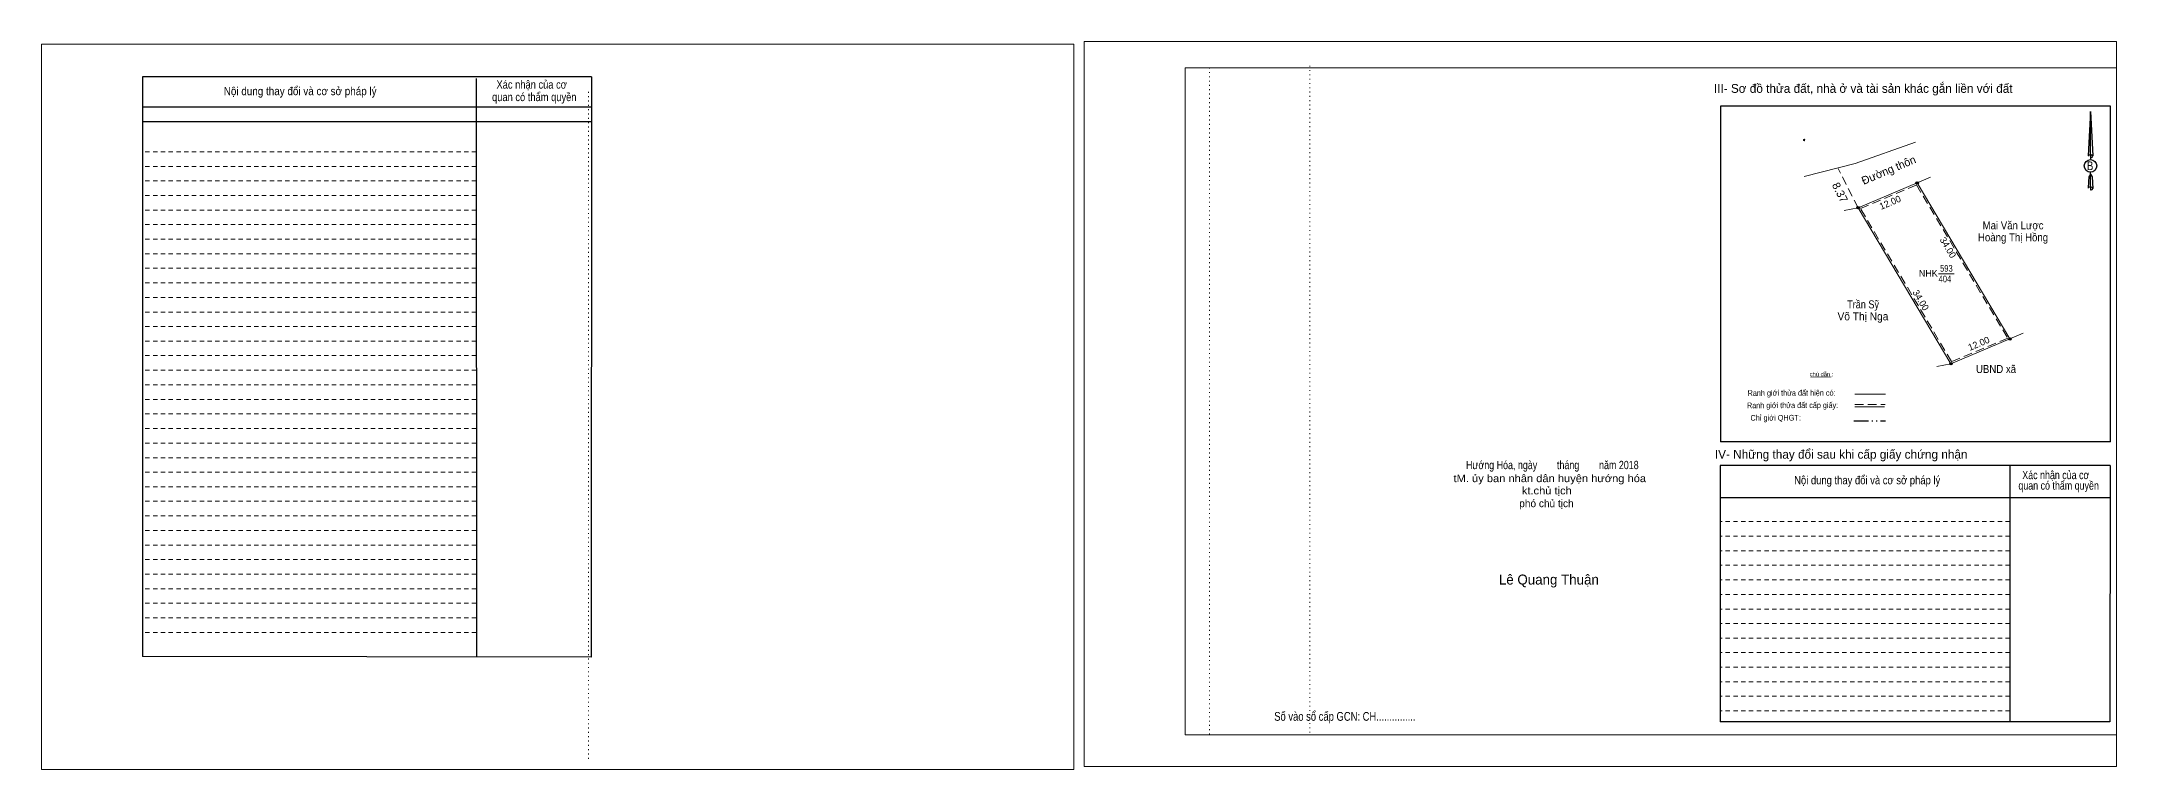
# Model space of a CAD drawing. Header units: metres. Extents: x 548271 to 548932, y 1837775 to 1837920.
# Drawn here: x 548543.1 to 548932.1, y 1837774.8 to 1837911.1 of the extents above; entities that cross this region are included whole.
import ezdxf
from ezdxf.enums import TextEntityAlignment as Align

# ---------------------------------------------------------------- set-up
doc = ezdxf.new("R2010")
doc.units = ezdxf.units.M
doc.header["$LTSCALE"] = 0.54
doc.header["$PDMODE"] = 32
doc.header["$PDSIZE"] = 0.27
for name, pattern in [('DASH_DOUBLE_DOT', [9.2, 5, -1.2, 0.3, -1.2, 0.3, -1.2]), ('DOTTED', [1.5, 0.3, -1.2]), ('MEDIUM_DASHED', [4.5, 3, -1.5]), ('SHORT_DASHED', [2.7, 1.5, -1.2])]:
    doc.linetypes.add(name, pattern=pattern)
for name, color, linetype, lineweight in [('18', 7, 'Continuous', 25), ('28', 7, 'SHORT_DASHED', 13), ('3', 7, 'Continuous', 13), ('5', 7, 'DASH_DOUBLE_DOT', 25), ('55', 7, 'Continuous', 13), ('7', 7, 'Continuous', 13), ('8', 7, 'Continuous', 13)]:
    doc.layers.add(name, color=color, linetype=linetype, lineweight=lineweight)

msp = doc.modelspace()

# ---------------------------------------------------------------- hatches: boundary and pattern name
at = {"layer": '8'}
for points in [[(548894.9257, 1837884.62, 1), (548894.4743, 1837884.62, 1)], [(548883.8657, 1837879.97, 1), (548883.4143, 1837879.97, 1)], [(548912.3257, 1837855.4, 1), (548911.8743, 1837855.4, 1)], [(548901.2557, 1837850.76, 1), (548900.8043, 1837850.76, 1)], [(548901.2557, 1837850.76, 1), (548900.8043, 1837850.76, 1)]]:
    msp.add_hatch(color=256, dxfattribs=at).paths.add_polyline_path(points)

# ---------------------------------------------------------------- linework, layer by layer
at = {"layer": '18'}
for p, q in [((548927.17, 1837898), (548927.62, 1837889.67)), ((548927.17, 1837898), (548927.62, 1837889.67)), ((548927.17, 1837898), (548927.62, 1837889.67)), ((548926.81, 1837890.94), (548926.76, 1837889.68)), ((548927.17, 1837889.91), (548927.17, 1837889.61)), ((548927.17, 1837889.61), (548927.17, 1837889.38)), ((548927.17, 1837889.38), (548927.17, 1837889.05)), ((548927.17, 1837889.38), (548927.17, 1837889.05)), ((548927.17, 1837889.38), (548927.17, 1837889.05)), ((548927.62, 1837889.67), (548927.62, 1837889.68)), ((548927.17, 1837886.24), (548927.17, 1837886.6)), ((548927.17, 1837886.24), (548927.17, 1837886.6)), ((548927.17, 1837886.24), (548927.17, 1837886.6)), ((548927.17, 1837886.24), (548927.5, 1837885.78)), ((548927.17, 1837886.24), (548927.5, 1837885.78)), ((548927.17, 1837886.24), (548927.5, 1837885.78)), ((548927.5, 1837885.78), (548927.62, 1837883.6)), ((548927.5, 1837885.78), (548927.62, 1837883.6)), ((548927.5, 1837885.78), (548927.62, 1837883.6)), ((548927.17, 1837883.88), (548927.17, 1837883.56)), ((548927.17, 1837883.56), (548927.17, 1837883.31)), ((548927.62, 1837883.6), (548927.62, 1837883.61))]:
    msp.add_line(p, q, dxfattribs=at)
for points in [[(548927.17, 1837889.91), (548927.17, 1837898), (548926.81, 1837890.94)], [(548927.17, 1837883.88), (548927.17, 1837886.24), (548926.9, 1837885.78), (548926.81, 1837884.9), (548926.76, 1837883.61)]]:
    msp.add_lwpolyline(points, dxfattribs=at)
msp.add_ellipse((548927.187, 1837887.8118), major_axis=(0, 1.1864), ratio=0.983453, dxfattribs=at)
for centre, start_param, end_param in [((548927.1874, 1837889.64), 1.57079633, 3.07445202), ((548927.1874, 1837889.64), 0.06714063, 1.57079633), ((548927.1874, 1837889.64), 4.71238898, 6.28318531), ((548927.1874, 1837883.5847), 2.49106941, 3.07427841), ((548927.1874, 1837883.5847), 1.57079633, 2.49106941), ((548927.1874, 1837883.5847), 0.06714063, 1.57079633), ((548927.1874, 1837883.5847), 4.71238898, 6.28318531)]:
    msp.add_ellipse(centre, major_axis=(0.4277, 0), ratio=0.655448, start_param=start_param, end_param=end_param, dxfattribs=at)
at = {"layer": '28', "linetype": 'Continuous', "lineweight": 25}
for p, q in [((548646.17, 1837904.48), (548562, 1837904.48)), ((548624.59, 1837904.19), (548624.63, 1837795.87)), ((548646.17, 1837904.48), (548646.1, 1837795.8)), ((548646.17, 1837898.8), (548562.11, 1837898.8)), ((548646.17, 1837898.8), (548562.11, 1837898.8)), ((548646.17, 1837896.07), (548562.11, 1837896.07)), ((548930.93, 1837836.14), (548857.81, 1837836.14)), ((548912.05, 1837831.69), (548912.09, 1837783.7)), ((548930.86, 1837831.69), (548930.83, 1837783.7)), ((548930.83, 1837825.6), (548857.76, 1837825.6)), ((548646.1, 1837795.8), (548562, 1837795.92)), ((548930.83, 1837783.7), (548857.76, 1837783.7))]:
    msp.add_line(p, q, dxfattribs=at)
at = {"layer": '28'}
for p, q in [((548624.59, 1837890.46), (548562, 1837890.46)), ((548624.59, 1837887.72), (548562, 1837887.72)), ((548624.59, 1837885.02), (548562, 1837885.02)), ((548624.59, 1837882.24), (548562, 1837882.24)), ((548624.59, 1837879.53), (548562, 1837879.53)), ((548624.59, 1837876.8), (548562, 1837876.8)), ((548624.59, 1837874.07), (548562, 1837874.07)), ((548624.59, 1837871.35), (548562, 1837871.35)), ((548624.59, 1837868.62), (548562, 1837868.62)), ((548624.59, 1837865.89), (548562, 1837865.89)), ((548624.59, 1837863.18), (548562, 1837863.18)), ((548624.59, 1837860.43), (548562, 1837860.43)), ((548624.59, 1837857.73), (548562, 1837857.73)), ((548624.59, 1837855), (548562, 1837855)), ((548624.59, 1837852.26), (548562, 1837852.26)), ((548624.59, 1837849.56), (548562, 1837849.56)), ((548624.59, 1837846.8), (548562, 1837846.8)), ((548624.59, 1837844.07), (548562, 1837844.07)), ((548624.59, 1837841.34), (548562, 1837841.34)), ((548624.59, 1837838.61), (548562, 1837838.61)), ((548624.59, 1837835.88), (548562, 1837835.88)), ((548624.59, 1837833.15), (548562, 1837833.15)), ((548624.59, 1837830.43), (548562, 1837830.43)), ((548624.59, 1837827.69), (548562, 1837827.69)), ((548624.59, 1837824.99), (548562, 1837824.99)), ((548624.59, 1837822.23), (548562, 1837822.23)), ((548624.59, 1837819.54), (548562, 1837819.54)), ((548912.08, 1837821.19), (548857.76, 1837821.19)), ((548912.08, 1837818.45), (548857.76, 1837818.45)), ((548624.59, 1837816.78), (548562, 1837816.78)), ((548912.08, 1837815.72), (548857.76, 1837815.72)), ((548624.59, 1837814.07), (548562, 1837814.07)), ((548624.59, 1837811.34), (548562, 1837811.34)), ((548912.08, 1837813), (548857.76, 1837813)), ((548624.59, 1837808.59), (548562, 1837808.59)), ((548912.08, 1837810.27), (548857.76, 1837810.27)), ((548912.08, 1837807.53), (548857.76, 1837807.53)), ((548624.59, 1837805.88), (548562, 1837805.88)), ((548624.59, 1837803.14), (548562, 1837803.14)), ((548912.08, 1837804.78), (548857.76, 1837804.78)), ((548624.59, 1837800.4), (548562, 1837800.4)), ((548912.09, 1837802.07), (548857.76, 1837802.07)), ((548912.09, 1837799.36), (548857.76, 1837799.36)), ((548912.09, 1837796.64), (548857.76, 1837796.64)), ((548912.09, 1837793.9), (548857.76, 1837793.9)), ((548912.09, 1837791.16), (548857.76, 1837791.16)), ((548912.09, 1837788.45), (548857.76, 1837788.45)), ((548912.09, 1837785.73), (548857.76, 1837785.73))]:
    msp.add_line(p, q, dxfattribs=at)
at = {"layer": '28', "linetype": 'Continuous', "lineweight": 25}
for points in [[(548646.17, 1837904.48), (548562, 1837904.48), (548562, 1837795.92)], [(548930.93, 1837836.14), (548930.93, 1837898.97), (548857.81, 1837898.97), (548857.81, 1837836.14)], [(548930.86, 1837831.69), (548857.76, 1837831.69), (548857.76, 1837783.7)]]:
    msp.add_lwpolyline(points, dxfattribs=at)
at = {"layer": '3'}
for p, q in [((548757.5, 1837906.2), (548932.07, 1837906.2)), ((548757.5, 1837781.24), (548757.5, 1837906.2)), ((548932.07, 1837906.2), (548932.07, 1837780.2)), ((548757.5, 1837781.24), (548932.07, 1837781.24))]:
    msp.add_line(p, q, dxfattribs=at)
at = {"layer": '3', "linetype": 'DOTTED'}
for p, q in [((548762.03, 1837906.2), (548762.03, 1837781.24)), ((548780.87, 1837906.57), (548780.87, 1837781.6)), ((548645.62, 1837901.65), (548645.62, 1837776.7))]:
    msp.add_line(p, q, dxfattribs=at)
at = {"layer": '3'}
for points in [[(548543.08, 1837774.75), (548736.61, 1837774.75), (548736.61, 1837910.59), (548543.08, 1837910.59)], [(548543.08, 1837910.59), (548736.61, 1837910.59), (548736.61, 1837774.75), (548543.08, 1837774.75)], [(548543.08, 1837774.75), (548736.61, 1837774.75), (548736.61, 1837910.59), (548543.08, 1837910.59)], [(548738.53, 1837775.31), (548932.07, 1837775.31), (548932.07, 1837911.1), (548738.53, 1837911.1)]]:
    msp.add_lwpolyline(points, close=True, dxfattribs=at)
msp.add_lwpolyline([(548764.57, 1837906.2), (548932.07, 1837906.2), (548932.07, 1837781.24), (548764.57, 1837781.24)], dxfattribs=at)
at = {"layer": '5'}
msp.add_line((548882.86, 1837840.06), (548888.75, 1837840.06), dxfattribs=at)
at = {"layer": '55'}
for p, q in [((548882.99, 1837845.02), (548888.75, 1837845.02)), ((548883.04, 1837842.7), (548888.56, 1837842.7)), ((548883.04, 1837842.7), (548888.56, 1837842.7))]:
    msp.add_line(p, q, dxfattribs=at)
at = {"layer": '55', "linetype": 'MEDIUM_DASHED'}
msp.add_line((548883.02, 1837843.1), (548888.68, 1837843.1), dxfattribs=at)
at = {"layer": '7'}
msp.add_line((548874.76, 1837848.25), (548878.56, 1837848.31), dxfattribs=at)
at = {"layer": '8', "linetype": 'MEDIUM_DASHED'}
msp.add_line((548883.64, 1837879.97), (548879.82, 1837887.42), dxfattribs=at)
at = {"layer": '8'}
for p, q in [((548894.7, 1837884.62), (548897.18, 1837885.71)), ((548883.64, 1837879.97), (548880.99, 1837879.42)), ((548898.69, 1837867.59), (548901.63, 1837867.57)), ((548912.1, 1837855.4), (548914.58, 1837856.5)), ((548901.03, 1837850.76), (548898.38, 1837850.21))]:
    msp.add_line(p, q, dxfattribs=at)
msp.add_lwpolyline([(548894.42, 1837892.22), (548883.1, 1837888.23), (548873.5, 1837885.85)], dxfattribs=at)
for points in [[(548901.03, 1837850.76), (548883.64, 1837879.97), (548894.7, 1837884.62), (548912.1, 1837855.4)], [(548894.7, 1837884.62), (548912.1, 1837855.4), (548901.03, 1837850.76), (548883.64, 1837879.97)]]:
    msp.add_lwpolyline(points, close=True, dxfattribs=at)
at = {"layer": '8', "linetype": 'MEDIUM_DASHED'}
msp.add_lwpolyline([(548901.15, 1837851.14), (548884.07, 1837879.83), (548894.58, 1837884.24), (548911.67, 1837855.54)], close=True, dxfattribs=at)
at = {"layer": '8', "lineweight": 25}
for centre in [(548894.7, 1837884.62), (548883.64, 1837879.97), (548912.1, 1837855.4), (548901.03, 1837850.76), (548901.03, 1837850.76)]:
    msp.add_circle(centre, 0.2257, dxfattribs=at)
at = {"layer": '8'}
msp.add_point((548873.5, 1837892.66), dxfattribs=at)

# ---------------------------------------------------------------- texts
at = {"layer": '18'}
for s, height, width, p in [('B', 1.629, 0.85, (548927.115, 1837887.01)), ('tM. ủy ban nhân dân huyện hướng hóa', 1.415, 1.1, (548825.83, 1837828.57)), ('Hướng Hóa, ngày        tháng        năm 2018', 1.56, 0.8, (548826.31, 1837831)), ('kt.chủ tịch', 1.415, 1.1, (548825.27, 1837826.28)), ('Số vào sổ cấp GCN: CH...............', 1.65, 0.8, (548787.415, 1837783.87))]:
    msp.add_text(s, height=height, dxfattribs=dict(at, width=width)).set_placement(p, align=Align.CENTER)
for s, height, p in [('phó chủ tịch', 1.415, (548825.205, 1837823.88)), ('Lê Quang Thuận', 1.867, (548825.66, 1837809.39))]:
    msp.add_text(s, height=height, dxfattribs=at).set_placement(p, align=Align.CENTER)
at = {"layer": '28'}
for s, height, width, p in [('Xác nhận của cơ', 1.537, 0.85, (548634.97, 1837902.28)), ('Xác nhận của cơ', 1.537, 0.85, (548634.97, 1837902.28)), ('Nội dung thay đổi và cơ sở pháp lý', 1.537, 0.9, (548591.575, 1837901.05)), ('Nội dung thay đổi và cơ sở pháp lý', 1.537, 0.9, (548591.575, 1837901.05)), (' quan có thẩm quyền', 1.537, 0.85, (548635.215, 1837899.94)), (' quan có thẩm quyền', 1.537, 0.85, (548635.215, 1837899.94)), ('Nội dung thay đổi và cơ sở pháp lý', 1.556, 0.85, (548885.335, 1837828.17)), ('Xác nhận của cơ', 1.556, 0.8, (548920.69, 1837829.13)), (' quan có thẩm quyền', 1.556, 0.8, (548920.99, 1837827.16))]:
    msp.add_text(s, height=height, dxfattribs=dict(at, width=width)).set_placement(p, align=Align.CENTER)
for s, p in [('III- Sơ đồ thửa đất, nhà ở và tài sản khác gắn liền với đất', (548884.595, 1837901.49)), ('IV- Những thay đổi sau khi cấp giấy chứng nhận', (548880.46, 1837832.96))]:
    msp.add_text(s, height=1.65, dxfattribs=at).set_placement(p, align=Align.CENTER)
at = {"layer": '55'}
for s, height, width, p in [('Ranh giới thửa đất hiện có:', 1.065, 0.8, (548871.1587, 1837844.7465)), ('Ranh giới thửa đất cấp giấy:', 1.06, 0.8, (548871.3437, 1837842.4371)), ('Chỉ giới QHGT:', 1.06, 0.85, (548868.1837, 1837840.0998))]:
    msp.add_text(s, height=height, rotation=0.135, dxfattribs=dict(at, width=width)).set_placement(p, align=Align.CENTER)
at = {"layer": '7'}
msp.add_text('chú dẫn :', height=0.7841, rotation=359.974, dxfattribs=at).set_placement((548876.7748, 1837848.3989), align=Align.CENTER)
at = {"layer": '8'}
for s, rotation, p in [('Đường thôn', 22.804, (548884.67, 1837884.25)), ('8.37', 297.137, (548878.67, 1837884.23))]:
    msp.add_text(s, height=1.5, rotation=rotation, dxfattribs=at).set_placement(p)
for s, rotation, p in [('12.00', 22.804, (548889.8728, 1837880.3742)), ('34.00', 300.773, (548899.9467, 1837872.1848)), ('34.00', 300.767, (548894.8464, 1837862.3447)), ('12.00', 22.741, (548906.4934, 1837853.952))]:
    msp.add_text(s, height=1.25, rotation=rotation, dxfattribs=at).set_placement(p, align=Align.CENTER)
for s, height, width, p in [('Mai Văn Lược', 1.5, 0.9, (548912.68, 1837875.92)), ('Hoàng Thị Hồng', 1.5, 0.9, (548912.675, 1837873.68)), ('593', 1.25, 0.85, (548900.175, 1837867.98)), ('404', 1.25, 0.85, (548899.9, 1837866.01)), ('Trần Sỹ', 1.5, 0.85, (548884.565, 1837861.12)), ('Võ Thị Nga', 1.5, 0.95, (548884.54, 1837858.88)), ('UBND xã', 1.5, 0.9, (548909.485, 1837849.01))]:
    msp.add_text(s, height=height, dxfattribs=dict(at, width=width)).set_placement(p, align=Align.CENTER)
msp.add_text('NHK', height=1.25, dxfattribs=at).set_placement((548896.785, 1837867.07), align=Align.CENTER)

doc.saveas('drawing.dxf')
